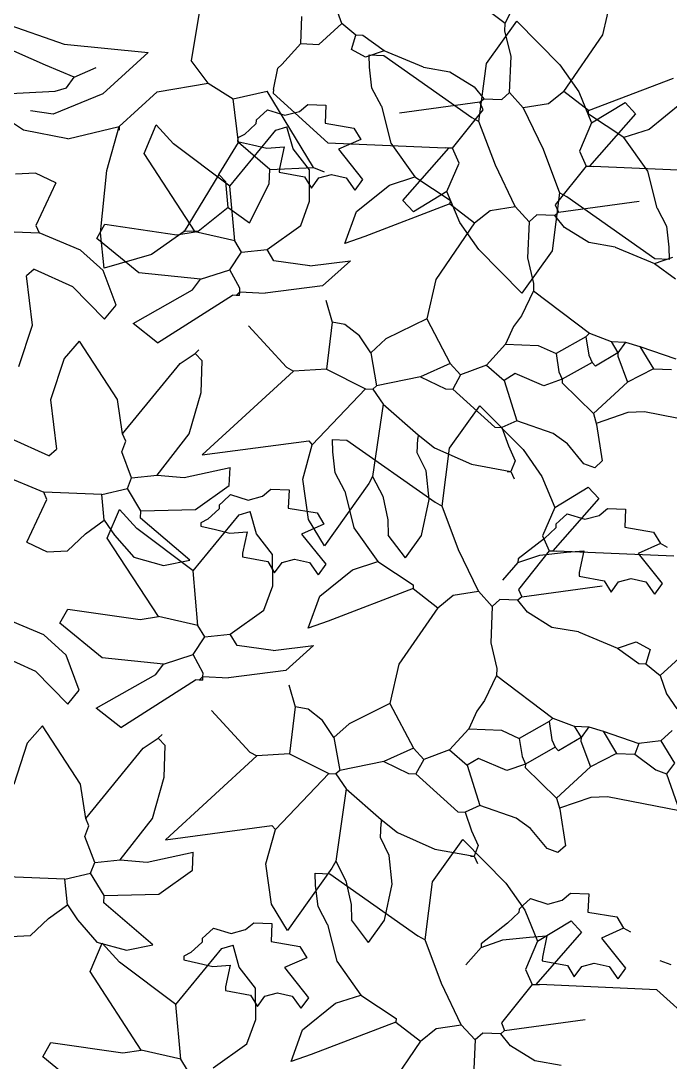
# Model space of a CAD drawing. Header units: inches. Extents: x 2013 to 15569, y -2551 to 2524.
# Drawn here: x 8152.1 to 8209.1, y -1821.5 to -1730 of the extents above; entities that cross this region are included whole.
import ezdxf

# ---------------------------------------------------------------- set-up
doc = ezdxf.new("R2010")
doc.units = ezdxf.units.IN
doc.header["$MEASUREMENT"] = 0
doc.layers.add('VERDE_siepe', color=96, linetype='Continuous')

msp = doc.modelspace()

# ---------------------------------------------------------------- linework, layer by layer
at = {"layer": 'VERDE_siepe'}
for p, q in [((8194.605, -1730.211), (8189.659, -1726.485)), ((8203.179, -1731.224), (8203.969, -1727.746)), ((8167.87, -1728.408), (8167.01, -1733.477)), ((8180.24, -1730.223), (8179.672, -1728.602)), ((8194.605, -1730.211), (8195.658, -1728.023)), ((8176.651, -1731.982), (8176.75, -1729.588)), ((8150.502, -1730.158), (8155.875, -1732.025)), ((8178.245, -1732.052), (8180.24, -1730.223)), ((8181.472, -1731.235), (8180.24, -1730.223)), ((8192.963, -1733.725), (8195.618, -1730.002)), ((8194.577, -1730.849), (8194.605, -1730.211)), ((8195.618, -1730.002), (8199.407, -1733.853)), ((8181.098, -1732.495), (8181.472, -1731.235)), ((8182.11, -1731.263), (8181.472, -1731.235)), ((8183.966, -1732.62), (8182.11, -1731.263)), ((8195.116, -1733.106), (8194.577, -1730.849)), ((8199.77, -1736.182), (8203.179, -1731.224)), ((8154.224, -1733.877), (8150.151, -1732.103)), ((8155.875, -1732.025), (8163.247, -1732.754)), ((8174.975, -1733.824), (8176.651, -1731.982)), ((8176.651, -1731.982), (8178.245, -1732.052)), ((8182.345, -1733.188), (8181.098, -1732.495)), ((8163.247, -1732.754), (8159.257, -1736.39)), ((8183.966, -1732.62), (8182.345, -1733.188)), ((8182.66, -1732.978), (8183.935, -1733.034)), ((8182.688, -1734.045), (8182.66, -1732.978)), ((8183.935, -1733.034), (8191.677, -1738.478)), ((8187.414, -1734.048), (8183.966, -1732.62)), ((8194.977, -1736.293), (8195.116, -1733.106)), ((8156.731, -1734.944), (8154.224, -1733.877)), ((8156.731, -1734.944), (8158.684, -1734.072)), ((8168.52, -1735.458), (8167.01, -1733.477)), ((8174.241, -1736.027), (8174.643, -1734.129)), ((8174.643, -1734.129), (8174.975, -1733.824)), ((8182.901, -1735.897), (8182.688, -1734.045)), ((8187.414, -1734.048), (8189.731, -1734.454)), ((8192.301, -1738.824), (8192.963, -1733.725)), ((8199.407, -1733.853), (8201.063, -1736.228)), ((8156.053, -1735.872), (8156.731, -1734.944)), ((8189.731, -1734.454), (8191.872, -1735.776)), ((8201.932, -1737.873), (8209.398, -1735.006)), ((8148.364, -1736.495), (8155.083, -1736.149)), ((8155.083, -1736.149), (8156.053, -1735.872)), ((8164.017, -1736.22), (8168.52, -1735.458)), ((8168.52, -1735.458), (8170.694, -1736.83)), ((8170.694, -1736.83), (8173.693, -1736.151)), ((8177.772, -1742.884), (8173.693, -1736.151)), ((8174.241, -1736.027), (8174.227, -1736.346)), ((8183.74, -1737.493), (8182.901, -1735.897)), ((8191.872, -1735.776), (8192.72, -1736.832)), ((8199.77, -1736.182), (8198.402, -1737.289)), ((8201.932, -1737.873), (8199.77, -1736.182)), ((8159.257, -1736.39), (8154.893, -1738.172)), ((8160.693, -1739.266), (8164.017, -1736.22)), ((8171.165, -1740.681), (8170.694, -1736.83)), ((8174.227, -1736.346), (8179.017, -1740.704)), ((8192.388, -1737.138), (8192.72, -1736.832)), ((8192.72, -1736.832), (8194.313, -1736.902)), ((8194.313, -1736.902), (8194.977, -1736.293)), ((8196.197, -1737.623), (8194.977, -1736.293)), ((8201.063, -1736.228), (8202.191, -1738.936)), ((8152.275, -1739.578), (8149.283, -1737.605)), ((8154.893, -1738.172), (8152.893, -1737.881)), ((8173.059, -1738.42), (8173.723, -1737.81)), ((8173.723, -1737.81), (8175.259, -1738.282)), ((8175.259, -1738.282), (8176.528, -1737.938)), ((8176.528, -1737.938), (8177.256, -1737.326)), ((8177.256, -1737.326), (8178.85, -1737.395)), ((8178.85, -1737.395), (8178.78, -1738.989)), ((8183.74, -1737.493), (8184.557, -1740.721)), ((8192.388, -1737.138), (8185.322, -1738.106)), ((8189.976, -1741.182), (8192.678, -1737.788)), ((8192.678, -1737.788), (8192.388, -1737.138)), ((8198.402, -1737.289), (8196.197, -1737.623)), ((8196.197, -1737.623), (8197.936, -1741.262)), ((8201.918, -1738.191), (8201.932, -1737.873)), ((8202.191, -1738.936), (8205.142, -1737.15)), ((8205.142, -1737.15), (8206.056, -1738.147)), ((8210.133, -1737.186), (8207.247, -1739.518)), ((8172.726, -1738.725), (8172.712, -1739.043)), ((8173.059, -1738.42), (8172.726, -1738.725)), ((8191.677, -1738.478), (8192.301, -1738.824)), ((8193.746, -1742.666), (8192.301, -1738.824)), ((8202.191, -1738.936), (8201.124, -1741.444)), ((8205.02, -1740.241), (8201.918, -1738.191)), ((8206.056, -1738.147), (8202.024, -1742.76)), ((8156.176, -1740.347), (8152.275, -1739.578)), ((8156.176, -1740.347), (8160.693, -1739.266)), ((8159.596, -1743.122), (8160.693, -1739.266)), ((8160.693, -1739.266), (8160.679, -1739.586)), ((8162.883, -1741.629), (8163.95, -1739.121)), ((8165.473, -1740.784), (8163.95, -1739.121)), ((8170.419, -1744.511), (8174.464, -1739.58)), ((8172.712, -1739.043), (8171.715, -1739.957)), ((8174.464, -1739.58), (8175.434, -1739.303)), ((8175.987, -1741.242), (8175.434, -1739.303)), ((8178.78, -1738.989), (8181.314, -1739.418)), ((8181.314, -1739.418), (8181.91, -1740.402)), ((8207.247, -1739.518), (8205.02, -1740.241)), ((8169.447, -1743.479), (8171.165, -1740.681)), ((8171.113, -1740.276), (8171.099, -1740.595)), ((8171.099, -1740.595), (8172.395, -1740.879)), ((8171.715, -1739.957), (8171.113, -1740.276)), ((8173.935, -1743.037), (8171.165, -1740.681)), ((8179.017, -1740.704), (8189.339, -1741.154)), ((8181.91, -1740.402), (8179.957, -1741.274)), ((8184.557, -1740.721), (8186.662, -1743.686)), ((8207.125, -1743.206), (8205.02, -1740.241)), ((8167.371, -1748.528), (8162.883, -1741.629)), ((8170.419, -1744.511), (8165.473, -1740.784)), ((8172.395, -1740.879), (8173.66, -1741.183)), ((8173.66, -1741.183), (8175.178, -1741.066)), ((8175.178, -1741.066), (8174.776, -1742.963)), ((8177.399, -1743.073), (8175.987, -1741.242)), ((8179.957, -1741.274), (8182.076, -1743.92)), ((8185.626, -1745.78), (8189.658, -1741.168)), ((8189.658, -1741.168), (8189.339, -1741.154)), ((8189.976, -1741.182), (8189.658, -1741.168)), ((8190.558, -1742.484), (8189.976, -1741.182)), ((8197.936, -1741.262), (8199.381, -1745.104)), ((8201.124, -1741.444), (8201.706, -1742.746)), ((8189.491, -1744.991), (8190.558, -1742.484)), ((8153.355, -1743.37), (8151.592, -1743.447)), ((8155.14, -1744.218), (8153.355, -1743.37)), ((8159.063, -1748.627), (8159.596, -1743.122)), ((8169.447, -1743.479), (8166.398, -1748.486)), ((8170.056, -1744.144), (8169.447, -1743.479)), ((8173.88, -1744.311), (8173.935, -1743.037)), ((8173.935, -1743.037), (8177.772, -1742.884)), ((8174.776, -1742.963), (8174.762, -1743.283)), ((8174.762, -1743.283), (8176.978, -1743.698)), ((8177.425, -1745.839), (8177.399, -1743.073)), ((8177.772, -1742.884), (8178.714, -1743.245)), ((8178.236, -1743.782), (8179.34, -1743.487)), ((8179.34, -1743.487), (8180.636, -1743.772)), ((8195.485, -1746.305), (8193.746, -1742.666)), ((8201.706, -1742.746), (8199.004, -1746.139)), ((8201.706, -1742.746), (8202.024, -1742.76)), ((8202.024, -1742.76), (8202.342, -1742.773)), ((8212.665, -1743.223), (8202.342, -1742.773)), ((8207.942, -1746.434), (8207.125, -1743.206)), ((8155.14, -1744.218), (8153.38, -1747.972)), ((8170.277, -1746.388), (8170.056, -1744.144)), ((8172.134, -1747.746), (8173.88, -1744.311)), ((8176.978, -1743.698), (8177.574, -1744.682)), ((8177.574, -1744.682), (8178.236, -1743.782)), ((8180.636, -1743.772), (8181.398, -1744.849)), ((8182.076, -1743.92), (8181.398, -1744.849)), ((8181.549, -1746.741), (8184.435, -1744.41)), ((8184.435, -1744.41), (8186.662, -1743.686)), ((8186.662, -1743.686), (8189.764, -1745.737)), ((8170.847, -1749.318), (8170.419, -1744.511)), ((8189.491, -1744.991), (8186.54, -1746.778)), ((8190.619, -1747.699), (8189.491, -1744.991)), ((8199.381, -1745.104), (8198.719, -1750.202)), ((8200.005, -1745.45), (8199.381, -1745.104)), ((8176.651, -1747.975), (8177.425, -1745.839)), ((8189.75, -1746.055), (8182.284, -1748.921)), ((8186.54, -1746.778), (8185.626, -1745.78)), ((8189.764, -1745.737), (8189.75, -1746.055)), ((8189.75, -1746.055), (8191.912, -1747.746)), ((8199.004, -1746.139), (8199.294, -1746.79)), ((8199.294, -1746.79), (8206.36, -1745.821)), ((8207.747, -1750.894), (8200.005, -1745.45)), ((8170.277, -1746.388), (8167.631, -1748.507)), ((8170.277, -1746.388), (8172.134, -1747.746)), ((8180.527, -1749.537), (8181.549, -1746.741)), ((8191.912, -1747.746), (8193.28, -1746.638)), ((8193.28, -1746.638), (8195.485, -1746.305)), ((8195.485, -1746.305), (8196.705, -1747.635)), ((8197.369, -1747.026), (8196.705, -1747.635)), ((8198.962, -1747.095), (8197.369, -1747.026)), ((8199.294, -1746.79), (8198.962, -1747.095)), ((8199.81, -1748.152), (8198.962, -1747.095)), ((8207.942, -1746.434), (8208.781, -1748.031)), ((8153.38, -1747.972), (8153.671, -1748.622)), ((8158.726, -1749.109), (8159.419, -1747.862)), ((8159.419, -1747.862), (8165.763, -1748.777)), ((8173.686, -1750.08), (8176.651, -1747.975)), ((8191.912, -1747.746), (8188.503, -1752.704)), ((8192.275, -1750.075), (8190.619, -1747.699)), ((8196.705, -1747.635), (8196.566, -1750.821)), ((8208.781, -1748.031), (8208.994, -1749.883)), ((8148.574, -1748.4), (8153.671, -1748.622)), ((8157.31, -1750.146), (8153.671, -1748.622)), ((8159.368, -1751.712), (8159.063, -1748.627)), ((8166.398, -1748.486), (8163.525, -1750.511)), ((8165.763, -1748.777), (8167.371, -1748.528)), ((8167.631, -1748.507), (8166.357, -1748.452)), ((8170.847, -1749.318), (8167.371, -1748.528)), ((8182.284, -1748.921), (8180.527, -1749.537)), ((8201.951, -1749.473), (8199.81, -1748.152)), ((8162.425, -1752.143), (8158.726, -1749.109)), ((8171.443, -1750.302), (8170.847, -1749.318)), ((8204.268, -1749.88), (8201.951, -1749.473)), ((8204.268, -1749.88), (8207.716, -1751.308)), ((8208.994, -1749.883), (8209.022, -1750.949)), ((8159.285, -1751.921), (8157.31, -1750.146)), ((8163.525, -1750.511), (8159.368, -1751.712)), ((8170.417, -1751.852), (8171.443, -1750.302)), ((8171.443, -1750.302), (8173.686, -1750.08)), ((8174.282, -1751.063), (8173.686, -1750.08)), ((8196.064, -1753.926), (8192.275, -1750.075)), ((8198.719, -1750.202), (8196.064, -1753.926)), ((8196.566, -1750.821), (8197.105, -1753.079)), ((8207.716, -1751.308), (8209.337, -1750.739)), ((8177.454, -1751.521), (8174.282, -1751.063)), ((8177.454, -1751.521), (8181.009, -1751.062)), ((8181.009, -1751.062), (8178.568, -1753.259)), ((8207.716, -1751.308), (8209.572, -1752.665)), ((8209.022, -1750.949), (8207.747, -1750.894)), ((8153.214, -1751.795), (8152.548, -1752.404)), ((8153.066, -1756.718), (8152.548, -1752.404)), ((8153.214, -1751.795), (8156.585, -1753.339)), ((8160.417, -1754.982), (8159.285, -1751.921)), ((8167.827, -1752.697), (8162.425, -1752.143)), ((8167.827, -1752.697), (8170.417, -1751.852)), ((8171.304, -1753.487), (8170.417, -1751.852)), ((8156.585, -1753.339), (8159.406, -1756.215)), ((8167.148, -1753.625), (8167.827, -1752.697)), ((8171.29, -1753.806), (8171.304, -1753.487)), ((8178.568, -1753.259), (8173.52, -1753.903)), ((8188.503, -1752.704), (8187.713, -1756.181)), ((8197.105, -1753.079), (8197.077, -1753.717)), ((8161.911, -1756.59), (8167.148, -1753.625)), ((8164.072, -1758.279), (8170.638, -1754.097)), ((8170.958, -1754.111), (8170.638, -1754.097)), ((8170.958, -1754.111), (8171.29, -1753.806)), ((8171.276, -1754.125), (8170.958, -1754.111)), ((8171.276, -1754.125), (8171.29, -1753.806)), ((8171.29, -1753.806), (8173.52, -1753.903)), ((8197.077, -1753.717), (8196.024, -1755.905)), ((8197.077, -1753.717), (8202.023, -1757.443)), ((8159.406, -1756.215), (8160.417, -1754.982)), ((8178.847, -1754.517), (8179.401, -1756.457)), ((8187.713, -1756.181), (8184.125, -1757.94)), ((8187.713, -1756.181), (8189.776, -1760.102)), ((8196.024, -1755.905), (8195.346, -1756.833)), ((8151.883, -1760.356), (8153.066, -1756.718)), ((8164.072, -1758.279), (8161.911, -1756.59)), ((8172.045, -1756.775), (8175.397, -1760.432)), ((8179.401, -1756.457), (8178.902, -1760.585)), ((8180.529, -1756.678), (8179.401, -1756.457)), ((8181.806, -1757.655), (8180.529, -1756.678)), ((8195.346, -1756.833), (8194.639, -1758.398)), ((8157.193, -1758.124), (8155.85, -1759.661)), ((8160.532, -1763.248), (8157.194, -1758.124)), ((8182.795, -1759.159), (8181.806, -1757.655)), ((8184.125, -1757.94), (8182.795, -1759.159)), ((8201.69, -1757.748), (8199.072, -1759.23)), ((8202.023, -1757.443), (8201.69, -1757.748)), ((8201.69, -1757.748), (8201.939, -1759.355)), ((8202.023, -1757.443), (8203.907, -1758.164)), ((8167.361, -1759.206), (8167.693, -1758.901)), ((8194.639, -1758.398), (8192.962, -1760.241)), ((8194.639, -1758.398), (8197.506, -1758.523)), ((8197.506, -1758.523), (8199.072, -1759.23)), ((8203.907, -1758.164), (8204.501, -1759.147)), ((8203.907, -1758.164), (8205.181, -1758.219)), ((8205.181, -1758.219), (8204.501, -1759.147)), ((8205.181, -1758.219), (8206.441, -1758.593)), ((8206.441, -1758.593), (8209.586, -1759.688)), ((8206.441, -1758.593), (8207.633, -1760.56)), ((8155.85, -1759.661), (8154.667, -1763.3)), ((8166.045, -1760.106), (8167.361, -1759.206)), ((8167.971, -1759.871), (8167.361, -1759.206)), ((8167.888, -1762.648), (8167.971, -1759.871)), ((8182.795, -1759.159), (8183.307, -1762.054)), ((8199.072, -1759.23), (8199.321, -1760.837)), ((8201.939, -1759.355), (8202.23, -1760.006)), ((8204.501, -1759.147), (8202.534, -1760.338)), ((8204.501, -1759.147), (8204.488, -1759.466)), ((8204.488, -1759.466), (8205.346, -1761.738)), ((8160.989, -1766.27), (8166.045, -1760.106)), ((8176.021, -1760.779), (8167.994, -1768.135)), ((8175.397, -1760.432), (8176.021, -1760.779)), ((8178.902, -1760.585), (8176.021, -1760.779)), ((8178.902, -1760.585), (8182.337, -1762.33)), ((8189.776, -1760.102), (8187.172, -1761.265)), ((8189.776, -1760.102), (8190.691, -1761.099)), ((8192.962, -1760.241), (8190.691, -1761.099)), ((8192.962, -1760.241), (8194.5, -1761.584)), ((8199.321, -1760.837), (8199.611, -1761.488)), ((8202.23, -1760.006), (8199.611, -1761.488)), ((8202.534, -1760.338), (8202.23, -1760.006)), ((8207.633, -1760.56), (8205.346, -1761.738)), ((8207.633, -1760.56), (8209.225, -1760.63)), ((8187.172, -1761.265), (8183.307, -1762.054)), ((8187.172, -1761.265), (8189.361, -1762.318)), ((8190.691, -1761.099), (8189.997, -1762.346)), ((8195.484, -1760.988), (8194.5, -1761.584)), ((8194.5, -1761.584), (8195.621, -1765.145)), ((8197.991, -1762.055), (8195.484, -1760.988)), ((8199.611, -1761.488), (8197.991, -1762.055)), ((8199.611, -1761.488), (8199.597, -1761.806)), ((8199.597, -1761.806), (8202.354, -1764.481)), ((8205.346, -1761.738), (8202.354, -1764.481)), ((8166.849, -1766.288), (8167.888, -1762.648)), ((8182.337, -1762.33), (8177.655, -1767.234)), ((8182.337, -1762.33), (8182.975, -1762.358)), ((8183.307, -1762.054), (8182.975, -1762.358)), ((8182.975, -1762.358), (8183.875, -1763.675)), ((8189.361, -1762.318), (8189.997, -1762.346)), ((8189.997, -1762.346), (8193.682, -1765.698)), ((8154.667, -1763.3), (8155.184, -1767.613)), ((8160.988, -1766.27), (8160.532, -1763.248)), ((8183.875, -1763.675), (8182.959, -1770.019)), ((8183.875, -1763.675), (8186.949, -1766.362)), ((8189.726, -1767.538), (8192.381, -1763.815)), ((8192.381, -1763.815), (8196.17, -1767.665)), ((8202.354, -1764.481), (8202.631, -1765.45)), ((8205.378, -1764.415), (8202.61, -1765.379)), ((8206.828, -1764.356), (8205.378, -1764.415)), ((8213.159, -1765.59), (8206.828, -1764.356)), ((8195.621, -1765.145), (8194.319, -1765.726)), ((8198.809, -1766.242), (8195.621, -1765.145)), ((8202.631, -1765.45), (8203.129, -1768.664)), ((8161.279, -1766.921), (8160.989, -1766.27)), ((8164.022, -1769.914), (8166.849, -1766.288)), ((8186.949, -1766.362), (8186.936, -1766.681)), ((8186.949, -1766.362), (8188.394, -1767.502)), ((8193.682, -1765.698), (8194.319, -1765.726)), ((8194.319, -1765.726), (8194.887, -1767.347)), ((8200.078, -1767.154), (8198.809, -1766.242)), ((8154.519, -1768.222), (8151.148, -1766.678)), ((8160.919, -1767.863), (8161.279, -1766.921)), ((8167.994, -1768.135), (8177.35, -1766.901)), ((8176.822, -1770.253), (8177.655, -1767.234)), ((8177.35, -1766.901), (8177.655, -1767.234)), ((8179.423, -1766.791), (8180.698, -1766.847)), ((8179.451, -1767.858), (8179.423, -1766.791)), ((8180.698, -1766.847), (8188.44, -1772.291)), ((8186.88, -1767.955), (8186.936, -1766.681)), ((8201.523, -1768.913), (8200.078, -1767.154)), ((8154.519, -1768.222), (8155.184, -1767.613)), ((8161.778, -1770.135), (8160.919, -1767.863)), ((8179.664, -1769.71), (8179.451, -1767.858)), ((8187.651, -1769.526), (8186.88, -1767.955)), ((8188.394, -1767.502), (8191.656, -1768.958)), ((8189.064, -1772.637), (8189.726, -1767.538)), ((8194.887, -1767.347), (8195.468, -1768.649)), ((8196.17, -1767.665), (8197.826, -1770.041)), ((8191.656, -1768.958), (8195.109, -1769.591)), ((8195.468, -1768.649), (8195.109, -1769.591)), ((8202.465, -1769.274), (8201.523, -1768.913)), ((8203.129, -1768.664), (8202.465, -1769.274)), ((8150.422, -1769.871), (8154.062, -1771.395)), ((8161.778, -1770.135), (8164.021, -1769.914)), ((8164.022, -1769.914), (8166.39, -1770.107)), ((8166.39, -1770.107), (8170.436, -1769.236)), ((8170.366, -1770.828), (8170.436, -1769.236)), ((8180.503, -1771.306), (8179.664, -1769.71)), ((8182.959, -1770.019), (8182.613, -1770.642)), ((8182.959, -1770.019), (8183.845, -1771.759)), ((8187.923, -1772.051), (8187.651, -1769.526)), ((8194.79, -1769.577), (8195.109, -1769.591)), ((8195.109, -1769.591), (8195.399, -1770.242)), ((8197.826, -1770.041), (8198.954, -1772.749)), ((8161.417, -1771.077), (8161.778, -1770.135)), ((8167.401, -1772.934), (8170.366, -1770.828)), ((8177.321, -1773.817), (8176.822, -1770.253)), ((8182.613, -1770.642), (8178.728, -1776.108)), ((8198.954, -1772.749), (8201.905, -1770.963)), ((8201.905, -1770.963), (8202.819, -1771.96)), ((8154.352, -1772.045), (8154.062, -1771.395)), ((8159.159, -1771.617), (8154.062, -1771.395)), ((8159.159, -1771.617), (8161.417, -1771.077)), ((8159.38, -1773.861), (8159.159, -1771.617)), ((8162.608, -1773.044), (8161.417, -1771.077)), ((8169.822, -1772.233), (8170.487, -1771.623)), ((8170.487, -1771.623), (8172.022, -1772.095)), ((8172.022, -1772.095), (8173.291, -1771.75)), ((8173.291, -1771.75), (8174.019, -1771.139)), ((8174.019, -1771.139), (8175.613, -1771.208)), ((8175.613, -1771.208), (8175.543, -1772.801)), ((8180.503, -1771.306), (8181.32, -1774.534)), ((8183.845, -1771.759), (8184.3, -1773.836)), ((8152.592, -1775.799), (8154.352, -1772.045)), ((8169.489, -1772.537), (8169.475, -1772.856)), ((8169.822, -1772.233), (8169.489, -1772.537)), ((8175.543, -1772.801), (8178.078, -1773.231)), ((8187.239, -1775.221), (8187.923, -1772.051)), ((8188.44, -1772.291), (8189.064, -1772.637)), ((8190.509, -1776.479), (8189.064, -1772.637)), ((8198.954, -1772.749), (8197.887, -1775.257)), ((8202.819, -1771.96), (8198.787, -1776.572)), ((8159.646, -1775.442), (8160.713, -1772.934)), ((8162.236, -1774.597), (8160.713, -1772.934)), ((8162.581, -1773.682), (8162.608, -1773.044)), ((8166.888, -1777.38), (8162.581, -1773.682)), ((8162.608, -1773.044), (8167.401, -1772.934)), ((8167.182, -1778.324), (8171.227, -1773.392)), ((8169.475, -1772.856), (8168.478, -1773.77)), ((8171.227, -1773.392), (8172.197, -1773.116)), ((8172.75, -1775.055), (8172.197, -1773.116)), ((8178.078, -1773.231), (8178.673, -1774.214)), ((8199.389, -1773.928), (8200.053, -1773.318)), ((8200.053, -1773.318), (8201.589, -1773.79)), ((8201.589, -1773.79), (8202.858, -1773.445)), ((8202.858, -1773.445), (8203.586, -1772.833)), ((8203.586, -1772.833), (8205.179, -1772.903)), ((8205.179, -1772.903), (8205.11, -1774.496)), ((8157.732, -1775.066), (8159.38, -1773.861)), ((8159.38, -1773.861), (8160.28, -1775.177)), ((8167.182, -1778.324), (8162.236, -1774.597)), ((8167.876, -1774.089), (8167.862, -1774.408)), ((8167.862, -1774.408), (8169.158, -1774.692)), ((8168.478, -1773.77), (8167.876, -1774.089)), ((8178.673, -1774.214), (8176.72, -1775.087)), ((8178.728, -1776.108), (8177.321, -1773.817)), ((8181.32, -1774.534), (8183.425, -1777.499)), ((8184.3, -1773.836), (8184.331, -1775.186)), ((8199.042, -1774.55), (8198.044, -1775.465)), ((8199.056, -1774.232), (8199.042, -1774.55)), ((8199.389, -1773.928), (8199.056, -1774.232)), ((8205.11, -1774.496), (8207.644, -1774.925)), ((8156.14, -1776.57), (8157.732, -1775.066)), ((8164.134, -1782.341), (8159.646, -1775.442)), ((8160.28, -1775.177), (8161.979, -1777.132)), ((8169.158, -1774.692), (8170.423, -1774.996)), ((8170.423, -1774.996), (8171.941, -1774.879)), ((8171.941, -1774.879), (8171.539, -1776.776)), ((8174.162, -1776.886), (8172.75, -1775.055)), ((8176.72, -1775.087), (8178.839, -1777.733)), ((8185.84, -1777.167), (8184.331, -1775.186)), ((8185.84, -1777.167), (8187.239, -1775.221)), ((8198.044, -1775.465), (8195.731, -1777.279)), ((8197.887, -1775.257), (8198.469, -1776.559)), ((8207.644, -1774.925), (8208.24, -1775.909)), ((8152.592, -1775.799), (8154.378, -1776.647)), ((8208.24, -1775.909), (8206.287, -1776.782)), ((8208.864, -1776.256), (8208.24, -1775.909)), ((8154.378, -1776.647), (8156.14, -1776.57)), ((8161.979, -1777.132), (8164.586, -1777.86)), ((8164.586, -1777.86), (8166.888, -1777.38)), ((8171.539, -1776.776), (8171.525, -1777.096)), ((8171.525, -1777.096), (8173.741, -1777.511)), ((8174.188, -1779.651), (8174.162, -1776.886)), ((8175, -1777.595), (8176.103, -1777.3)), ((8176.103, -1777.3), (8177.399, -1777.585)), ((8192.248, -1780.118), (8190.509, -1776.479)), ((8195.717, -1777.598), (8197.634, -1776.931)), ((8195.731, -1777.279), (8195.717, -1777.598)), ((8198.469, -1776.559), (8195.767, -1779.952)), ((8197.634, -1776.931), (8199.99, -1776.691)), ((8198.469, -1776.559), (8198.787, -1776.572)), ((8198.787, -1776.572), (8199.106, -1776.586)), ((8209.428, -1777.036), (8199.106, -1776.586)), ((8199.99, -1776.691), (8201.508, -1776.573)), ((8201.508, -1776.573), (8201.106, -1778.471)), ((8206.287, -1776.782), (8208.405, -1779.428)), ((8173.741, -1777.511), (8174.337, -1778.495)), ((8174.337, -1778.495), (8175, -1777.595)), ((8177.399, -1777.585), (8178.161, -1778.661)), ((8178.839, -1777.733), (8178.161, -1778.661)), ((8178.312, -1780.554), (8181.198, -1778.223)), ((8181.198, -1778.223), (8183.425, -1777.499)), ((8183.425, -1777.499), (8186.527, -1779.549)), ((8195.717, -1777.598), (8194.374, -1779.135)), ((8167.61, -1783.131), (8167.182, -1778.324)), ((8201.106, -1778.471), (8201.092, -1778.79)), ((8201.092, -1778.79), (8203.308, -1779.206)), ((8203.308, -1779.206), (8203.904, -1780.189)), ((8204.566, -1779.289), (8205.67, -1778.995)), ((8205.67, -1778.995), (8206.966, -1779.28)), ((8173.414, -1781.788), (8174.188, -1779.651)), ((8186.513, -1779.868), (8179.047, -1782.734)), ((8186.527, -1779.549), (8186.513, -1779.868)), ((8186.513, -1779.868), (8188.675, -1781.558)), ((8190.043, -1780.451), (8192.248, -1780.118)), ((8192.248, -1780.118), (8193.468, -1781.448)), ((8195.767, -1779.952), (8196.057, -1780.603)), ((8196.057, -1780.603), (8203.123, -1779.634)), ((8203.904, -1780.189), (8204.566, -1779.289)), ((8206.966, -1779.28), (8207.727, -1780.356)), ((8208.405, -1779.428), (8207.727, -1780.356)), ((8177.29, -1783.35), (8178.312, -1780.554)), ((8188.675, -1781.558), (8190.043, -1780.451)), ((8194.132, -1780.839), (8193.468, -1781.448)), ((8195.725, -1780.908), (8194.132, -1780.839)), ((8196.057, -1780.603), (8195.725, -1780.908)), ((8196.573, -1781.964), (8195.725, -1780.908)), ((8155.489, -1782.921), (8156.182, -1781.675)), ((8156.182, -1781.675), (8162.526, -1782.589)), ((8170.449, -1783.893), (8173.414, -1781.788)), ((8188.675, -1781.558), (8185.266, -1786.517)), ((8193.468, -1781.448), (8193.329, -1784.634)), ((8154.073, -1783.959), (8150.434, -1782.435)), ((8162.526, -1782.589), (8164.134, -1782.341)), ((8167.61, -1783.131), (8164.134, -1782.341)), ((8179.047, -1782.734), (8177.29, -1783.35)), ((8198.714, -1783.286), (8196.573, -1781.964)), ((8159.188, -1785.956), (8155.489, -1782.921)), ((8168.206, -1784.115), (8167.61, -1783.131)), ((8201.031, -1783.693), (8198.714, -1783.286)), ((8201.031, -1783.693), (8204.479, -1785.12)), ((8156.048, -1785.734), (8154.073, -1783.959)), ((8167.18, -1785.665), (8168.206, -1784.115)), ((8168.206, -1784.115), (8170.449, -1783.893)), ((8171.045, -1784.876), (8170.449, -1783.893)), ((8193.329, -1784.634), (8193.868, -1786.892)), ((8204.479, -1785.12), (8206.1, -1784.552)), ((8206.1, -1784.552), (8207.347, -1785.245)), ((8149.977, -1785.608), (8153.348, -1787.152)), ((8174.217, -1785.334), (8171.045, -1784.876)), ((8174.217, -1785.334), (8177.772, -1784.875)), ((8177.772, -1784.875), (8175.331, -1787.072)), ((8204.479, -1785.12), (8206.335, -1786.478)), ((8207.347, -1785.245), (8206.973, -1786.506)), ((8157.18, -1788.795), (8156.048, -1785.734)), ((8164.59, -1786.51), (8159.188, -1785.956)), ((8163.911, -1787.438), (8164.59, -1786.51)), ((8164.59, -1786.51), (8167.18, -1785.665)), ((8168.067, -1787.3), (8167.18, -1785.665)), ((8185.266, -1786.517), (8184.476, -1789.994)), ((8206.335, -1786.478), (8206.973, -1786.506)), ((8206.973, -1786.506), (8208.205, -1787.517)), ((8210.2, -1785.689), (8208.205, -1787.517)), ((8153.348, -1787.152), (8156.169, -1790.027)), ((8158.674, -1790.402), (8163.911, -1787.438)), ((8168.053, -1787.619), (8168.067, -1787.3)), ((8175.331, -1787.072), (8170.283, -1787.716)), ((8193.868, -1786.892), (8193.84, -1787.529)), ((8160.835, -1792.092), (8167.401, -1787.91)), ((8167.721, -1787.924), (8167.401, -1787.91)), ((8167.721, -1787.924), (8168.053, -1787.619)), ((8168.039, -1787.938), (8167.721, -1787.924)), ((8168.039, -1787.938), (8168.053, -1787.619)), ((8168.053, -1787.619), (8170.283, -1787.716)), ((8175.61, -1788.33), (8176.164, -1790.269)), ((8193.84, -1787.529), (8192.787, -1789.718)), ((8193.84, -1787.529), (8198.786, -1791.256)), ((8208.205, -1787.517), (8208.773, -1789.138)), ((8156.169, -1790.027), (8157.18, -1788.795)), ((8208.773, -1789.138), (8209.674, -1790.454)), ((8184.476, -1789.994), (8180.888, -1791.753)), ((8184.476, -1789.994), (8186.539, -1793.915)), ((8192.787, -1789.718), (8192.109, -1790.646)), ((8160.835, -1792.092), (8158.674, -1790.402)), ((8168.808, -1790.587), (8172.161, -1794.245)), ((8176.164, -1790.269), (8175.665, -1794.398)), ((8177.292, -1790.491), (8176.164, -1790.269)), ((8178.569, -1791.468), (8177.292, -1790.491)), ((8192.109, -1790.646), (8191.402, -1792.211)), ((8153.956, -1791.937), (8152.613, -1793.474)), ((8157.295, -1797.061), (8153.957, -1791.937)), ((8179.558, -1792.971), (8178.569, -1791.468)), ((8180.888, -1791.753), (8179.558, -1792.971)), ((8198.453, -1791.561), (8195.835, -1793.042)), ((8198.786, -1791.256), (8198.453, -1791.561)), ((8198.453, -1791.561), (8198.702, -1793.167)), ((8198.786, -1791.256), (8200.67, -1791.977)), ((8200.67, -1791.977), (8201.265, -1792.96)), ((8200.67, -1791.977), (8201.944, -1792.032)), ((8164.124, -1793.018), (8164.456, -1792.714)), ((8191.402, -1792.211), (8189.725, -1794.053)), ((8191.402, -1792.211), (8194.269, -1792.336)), ((8194.269, -1792.336), (8195.835, -1793.042)), ((8201.944, -1792.032), (8201.265, -1792.96)), ((8201.944, -1792.032), (8203.204, -1792.406)), ((8203.204, -1792.406), (8206.349, -1793.501)), ((8203.204, -1792.406), (8204.396, -1794.373)), ((8209.272, -1792.352), (8208.274, -1793.266)), ((8152.613, -1793.474), (8151.43, -1797.112)), ((8162.808, -1793.919), (8164.124, -1793.018)), ((8164.734, -1793.684), (8164.124, -1793.018)), ((8164.651, -1796.46), (8164.734, -1793.684)), ((8179.558, -1792.971), (8180.07, -1795.867)), ((8195.835, -1793.042), (8196.084, -1794.65)), ((8198.993, -1793.819), (8196.374, -1795.301)), ((8198.702, -1793.167), (8198.993, -1793.819)), ((8199.297, -1794.151), (8198.993, -1793.819)), ((8201.265, -1792.96), (8199.297, -1794.151)), ((8201.265, -1792.96), (8201.251, -1793.279)), ((8201.251, -1793.279), (8202.109, -1795.551)), ((8206.349, -1793.501), (8205.988, -1794.443)), ((8208.274, -1793.266), (8206.349, -1793.501)), ((8208.274, -1793.266), (8209.465, -1795.233)), ((8157.752, -1800.083), (8162.808, -1793.919)), ((8172.784, -1794.591), (8164.757, -1801.948)), ((8172.161, -1794.245), (8172.784, -1794.591)), ((8175.665, -1794.398), (8172.784, -1794.591)), ((8175.665, -1794.398), (8179.1, -1796.143)), ((8186.539, -1793.915), (8183.935, -1795.078)), ((8186.539, -1793.915), (8187.454, -1794.912)), ((8189.725, -1794.053), (8187.454, -1794.912)), ((8189.725, -1794.053), (8191.263, -1795.397)), ((8196.084, -1794.65), (8196.374, -1795.301)), ((8204.396, -1794.373), (8202.109, -1795.551)), ((8204.396, -1794.373), (8205.988, -1794.443)), ((8205.988, -1794.443), (8207.844, -1795.801)), ((8183.935, -1795.078), (8180.07, -1795.867)), ((8183.935, -1795.078), (8186.124, -1796.131)), ((8187.454, -1794.912), (8186.761, -1796.158)), ((8192.247, -1794.801), (8191.263, -1795.397)), ((8191.263, -1795.397), (8192.384, -1798.958)), ((8194.754, -1795.868), (8192.247, -1794.801)), ((8196.374, -1795.301), (8194.754, -1795.868)), ((8196.374, -1795.301), (8196.36, -1795.619)), ((8196.36, -1795.619), (8199.117, -1798.294)), ((8202.109, -1795.551), (8199.117, -1798.294)), ((8209.465, -1795.233), (8208.786, -1796.161)), ((8163.612, -1800.101), (8164.651, -1796.46)), ((8179.1, -1796.143), (8174.418, -1801.047)), ((8179.1, -1796.143), (8179.738, -1796.171)), ((8180.07, -1795.867), (8179.738, -1796.171)), ((8179.738, -1796.171), (8180.638, -1797.488)), ((8186.124, -1796.131), (8186.761, -1796.158)), ((8186.761, -1796.158), (8190.445, -1799.511)), ((8207.844, -1795.801), (8208.786, -1796.161)), ((8208.786, -1796.161), (8209.922, -1799.402)), ((8157.751, -1800.083), (8157.295, -1797.061)), ((8180.638, -1797.488), (8179.723, -1803.832)), ((8180.638, -1797.488), (8183.712, -1800.175)), ((8199.117, -1798.294), (8199.394, -1799.263)), ((8202.141, -1798.227), (8199.373, -1799.192)), ((8203.591, -1798.169), (8202.141, -1798.227)), ((8209.922, -1799.402), (8203.591, -1798.169)), ((8192.384, -1798.958), (8191.082, -1799.539)), ((8195.572, -1800.055), (8192.384, -1798.958)), ((8199.394, -1799.263), (8199.892, -1802.477)), ((8158.042, -1800.734), (8157.752, -1800.083)), ((8160.785, -1803.727), (8163.612, -1800.101)), ((8183.712, -1800.175), (8183.699, -1800.494)), ((8183.712, -1800.175), (8185.157, -1801.314)), ((8190.445, -1799.511), (8191.082, -1799.539)), ((8191.082, -1799.539), (8191.651, -1801.16)), ((8196.841, -1800.967), (8195.572, -1800.055)), ((8157.682, -1801.676), (8158.042, -1800.734)), ((8164.757, -1801.948), (8174.113, -1800.714)), ((8173.585, -1804.066), (8174.418, -1801.047)), ((8174.113, -1800.714), (8174.418, -1801.047)), ((8183.643, -1801.768), (8183.699, -1800.494)), ((8191.651, -1801.16), (8192.232, -1802.462)), ((8198.286, -1802.726), (8196.841, -1800.967)), ((8158.541, -1803.948), (8157.682, -1801.676)), ((8184.414, -1803.339), (8183.643, -1801.768)), ((8185.157, -1801.314), (8188.42, -1802.771)), ((8188.224, -1805.643), (8190.879, -1801.92)), ((8190.879, -1801.92), (8194.669, -1805.77)), ((8188.42, -1802.771), (8191.872, -1803.404)), ((8192.232, -1802.462), (8191.872, -1803.404)), ((8199.228, -1803.087), (8198.286, -1802.726)), ((8199.892, -1802.477), (8199.228, -1803.087)), ((8158.541, -1803.948), (8160.784, -1803.727)), ((8160.785, -1803.727), (8163.153, -1803.92)), ((8163.153, -1803.92), (8167.199, -1803.049)), ((8167.129, -1804.641), (8167.199, -1803.049)), ((8179.723, -1803.832), (8179.376, -1804.455)), ((8179.723, -1803.832), (8180.609, -1805.572)), ((8184.686, -1805.864), (8184.414, -1803.339)), ((8191.553, -1803.39), (8191.872, -1803.404)), ((8191.872, -1803.404), (8192.162, -1804.055)), ((8158.18, -1804.89), (8158.541, -1803.948)), ((8164.164, -1806.747), (8167.129, -1804.641)), ((8174.084, -1807.63), (8173.585, -1804.066)), ((8179.376, -1804.455), (8175.491, -1809.921)), ((8155.922, -1805.43), (8150.825, -1805.208)), ((8155.922, -1805.43), (8158.18, -1804.89)), ((8156.143, -1807.674), (8155.922, -1805.43)), ((8159.371, -1806.857), (8158.18, -1804.89)), ((8177.921, -1804.896), (8179.196, -1804.952)), ((8177.95, -1805.963), (8177.921, -1804.896)), ((8179.196, -1804.952), (8186.938, -1810.396)), ((8180.609, -1805.572), (8181.063, -1807.649)), ((8187.562, -1810.742), (8188.224, -1805.643)), ((8178.162, -1807.815), (8177.95, -1805.963)), ((8184.002, -1809.033), (8184.686, -1805.864)), ((8194.669, -1805.77), (8196.324, -1808.146)), ((8199.621, -1807.258), (8200.349, -1806.646)), ((8200.349, -1806.646), (8201.942, -1806.716)), ((8159.344, -1807.494), (8159.371, -1806.857)), ((8163.651, -1811.193), (8159.344, -1807.494)), ((8159.371, -1806.857), (8164.164, -1806.747)), ((8196.152, -1807.741), (8196.816, -1807.131)), ((8196.816, -1807.131), (8198.352, -1807.603)), ((8198.352, -1807.603), (8199.621, -1807.258)), ((8201.942, -1806.716), (8201.873, -1808.309)), ((8154.495, -1808.878), (8156.143, -1807.674)), ((8156.143, -1807.674), (8157.043, -1808.99)), ((8175.491, -1809.921), (8174.084, -1807.63)), ((8179.001, -1809.411), (8178.162, -1807.815)), ((8181.063, -1807.649), (8181.094, -1808.999)), ((8195.805, -1808.363), (8194.807, -1809.277)), ((8195.819, -1808.045), (8195.805, -1808.363)), ((8196.152, -1807.741), (8195.819, -1808.045)), ((8196.324, -1808.146), (8197.452, -1810.854)), ((8201.873, -1808.309), (8204.407, -1808.738)), ((8152.903, -1810.383), (8154.495, -1808.878)), ((8157.043, -1808.99), (8158.742, -1810.945)), ((8171.789, -1809.856), (8172.517, -1809.244)), ((8172.517, -1809.244), (8174.111, -1809.313)), ((8174.111, -1809.313), (8174.041, -1810.906)), ((8179.001, -1809.411), (8179.818, -1812.639)), ((8182.603, -1810.98), (8181.094, -1808.999)), ((8182.603, -1810.98), (8184.002, -1809.033)), ((8194.807, -1809.277), (8192.494, -1811.092)), ((8197.452, -1810.854), (8200.403, -1809.068)), ((8200.403, -1809.068), (8201.317, -1810.065)), ((8204.407, -1808.738), (8205.003, -1809.722)), ((8168.32, -1810.338), (8168.985, -1809.728)), ((8168.985, -1809.728), (8170.52, -1810.2)), ((8170.52, -1810.2), (8171.789, -1809.856)), ((8201.317, -1810.065), (8197.285, -1814.677)), ((8205.003, -1809.722), (8203.05, -1810.594)), ((8205.627, -1810.069), (8205.003, -1809.722)), ((8151.141, -1810.46), (8152.903, -1810.383)), ((8158.144, -1813.547), (8159.211, -1811.039)), ((8158.742, -1810.945), (8161.349, -1811.673)), ((8160.734, -1812.702), (8159.211, -1811.039)), ((8161.349, -1811.673), (8163.651, -1811.193)), ((8167.973, -1810.961), (8166.976, -1811.875)), ((8167.987, -1810.643), (8167.973, -1810.961)), ((8168.32, -1810.338), (8167.987, -1810.643)), ((8169.725, -1811.498), (8170.695, -1811.221)), ((8171.248, -1813.16), (8170.695, -1811.221)), ((8174.041, -1810.906), (8176.576, -1811.336)), ((8186.938, -1810.396), (8187.562, -1810.742)), ((8189.007, -1814.584), (8187.562, -1810.742)), ((8192.48, -1811.411), (8194.397, -1810.744)), ((8192.494, -1811.092), (8192.48, -1811.411)), ((8194.397, -1810.744), (8196.753, -1810.503)), ((8197.452, -1810.854), (8196.385, -1813.362)), ((8196.753, -1810.503), (8198.271, -1810.386)), ((8198.271, -1810.386), (8197.869, -1812.284)), ((8203.05, -1810.594), (8205.168, -1813.241)), ((8165.68, -1816.429), (8169.725, -1811.498)), ((8166.976, -1811.875), (8166.374, -1812.194)), ((8176.576, -1811.336), (8177.171, -1812.319)), ((8192.48, -1811.411), (8191.137, -1812.948)), ((8165.68, -1816.429), (8160.734, -1812.702)), ((8166.374, -1812.194), (8166.36, -1812.513)), ((8166.36, -1812.513), (8167.656, -1812.797)), ((8167.656, -1812.797), (8168.921, -1813.101)), ((8168.921, -1813.101), (8170.439, -1812.984)), ((8170.439, -1812.984), (8170.037, -1814.881)), ((8177.171, -1812.319), (8175.218, -1813.192)), ((8179.818, -1812.639), (8181.923, -1815.604)), ((8197.869, -1812.284), (8197.855, -1812.603)), ((8197.855, -1812.603), (8200.071, -1813.019)), ((8200.071, -1813.019), (8200.667, -1814.002)), ((8201.329, -1813.102), (8202.433, -1812.808)), ((8202.433, -1812.808), (8203.729, -1813.093)), ((8209.171, -1812.961), (8208.229, -1812.601)), ((8162.632, -1820.446), (8158.144, -1813.547)), ((8172.66, -1814.991), (8171.248, -1813.16)), ((8175.218, -1813.192), (8177.337, -1815.838)), ((8196.385, -1813.362), (8196.967, -1814.664)), ((8200.667, -1814.002), (8201.329, -1813.102)), ((8203.729, -1813.093), (8204.49, -1814.169)), ((8205.168, -1813.241), (8204.49, -1814.169)), ((8170.037, -1814.881), (8170.024, -1815.201)), ((8190.746, -1818.223), (8189.007, -1814.584)), ((8196.967, -1814.664), (8194.265, -1818.057)), ((8196.967, -1814.664), (8197.285, -1814.677)), ((8197.285, -1814.677), (8197.604, -1814.691)), ((8207.926, -1815.141), (8197.604, -1814.691)), ((8170.024, -1815.201), (8172.24, -1815.616)), ((8172.24, -1815.616), (8172.835, -1816.6)), ((8172.686, -1817.756), (8172.66, -1814.991)), ((8172.835, -1816.6), (8173.498, -1815.7)), ((8173.498, -1815.7), (8174.601, -1815.405)), ((8174.601, -1815.405), (8175.897, -1815.69)), ((8175.897, -1815.69), (8176.659, -1816.766)), ((8179.696, -1816.328), (8181.923, -1815.604)), ((8181.923, -1815.604), (8185.025, -1817.655)), ((8212.716, -1819.5), (8207.926, -1815.141)), ((8166.108, -1821.236), (8165.68, -1816.429)), ((8177.337, -1815.838), (8176.659, -1816.766)), ((8176.81, -1818.659), (8179.696, -1816.328)), ((8171.912, -1819.893), (8172.686, -1817.756)), ((8185.011, -1817.973), (8177.545, -1820.839)), ((8185.025, -1817.655), (8185.011, -1817.973)), ((8185.011, -1817.973), (8187.173, -1819.663)), ((8187.173, -1819.663), (8188.541, -1818.556)), ((8188.541, -1818.556), (8190.746, -1818.223)), ((8190.746, -1818.223), (8191.966, -1819.553)), ((8194.265, -1818.057), (8194.556, -1818.708)), ((8194.556, -1818.708), (8201.621, -1817.739)), ((8175.788, -1821.455), (8176.81, -1818.659)), ((8192.63, -1818.944), (8191.966, -1819.553)), ((8194.223, -1819.013), (8192.63, -1818.944)), ((8194.556, -1818.708), (8194.223, -1819.013)), ((8195.071, -1820.069), (8194.223, -1819.013)), ((8153.988, -1821.026), (8154.68, -1819.78)), ((8154.68, -1819.78), (8161.024, -1820.695)), ((8168.948, -1821.998), (8171.912, -1819.893)), ((8187.173, -1819.663), (8183.764, -1824.622)), ((8191.966, -1819.553), (8191.827, -1822.739)), ((8197.212, -1821.391), (8195.071, -1820.069)), ((8157.686, -1824.061), (8153.988, -1821.026)), ((8161.024, -1820.695), (8162.632, -1820.446)), ((8166.108, -1821.236), (8162.632, -1820.446)), ((8166.704, -1822.22), (8166.108, -1821.236)), ((8177.545, -1820.839), (8175.788, -1821.455)), ((8199.529, -1821.798), (8197.212, -1821.391))]:
    msp.add_line(p, q, dxfattribs=at)
for centre, start, end in [((8179.017, -1740.704), 227.3475, 267.15048), ((8207.926, -1815.141), 47.3475, 87.15048)]:
    msp.add_arc(centre, 0.0000399, start, end, dxfattribs=at)

doc.saveas('drawing.dxf')
